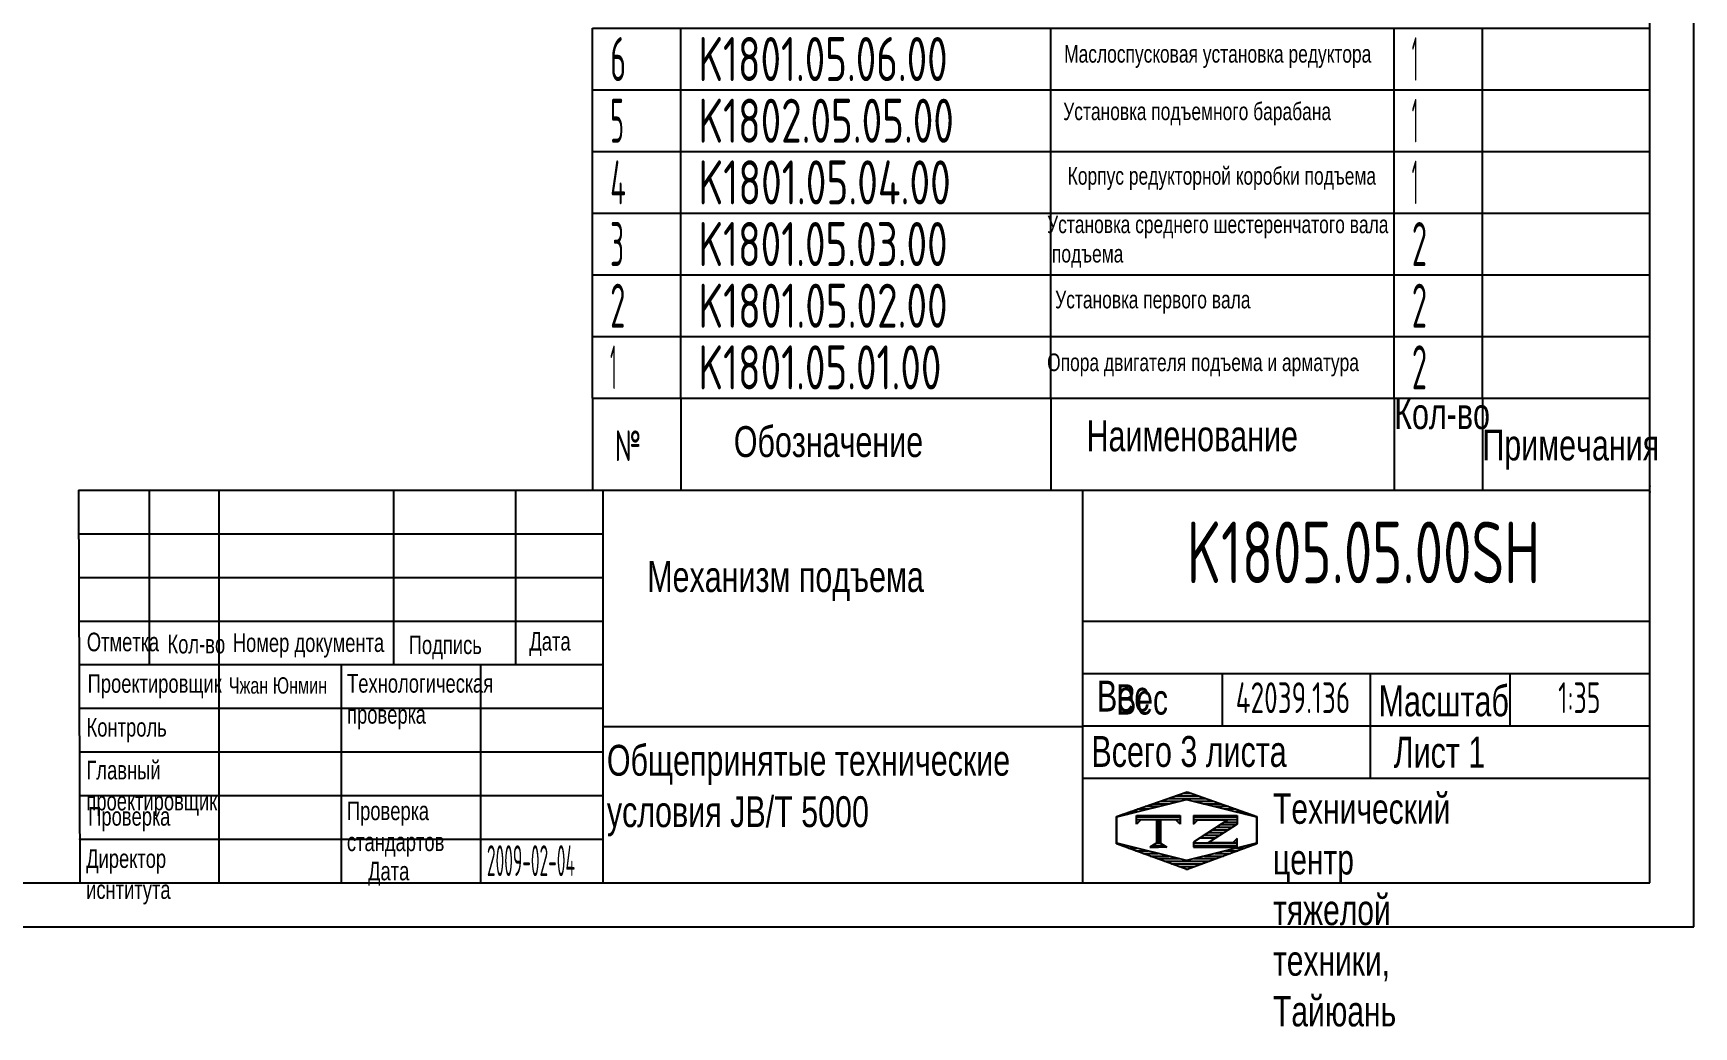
# Model space of a CAD drawing. Header units: millimetres. Extents: x 0 to 14700, y -398 to 10395.
# Drawn here: x 8102 to 14700, y -398 to 3550 of the extents above; entities that cross this region are included whole.
import ezdxf
from ezdxf.enums import TextEntityAlignment as Align

# ---------------------------------------------------------------- set-up
doc = ezdxf.new("R2010")
doc.units = ezdxf.units.MM
doc.header["$LTSCALE"] = 350
for name, color, linetype in [('01', 7, 'Continuous'), ('02', 1, 'Continuous'), ('11', 3, 'Continuous'), ('THICK', 7, 'Continuous')]:
    doc.layers.add(name, color=color, linetype=linetype)
doc.styles.get("Standard").update_dxf_attribs({"font": 'isocp', "width": 0.707, "bigfont": 'intecad.shx'})

# ---------------------------------------------------------------- blocks, each defined once
blk = doc.blocks.new('*U149')
at = {"layer": '01'}
for points in [[(415, 5), (415, 292)], [(25, 5), (415, 5)]]:
    blk.add_lwpolyline(points, dxfattribs=at)
at = {"layer": '02'}
for points in [[(420, 0), (420, 297)], [(0, 0), (420, 0)]]:
    blk.add_lwpolyline(points, dxfattribs=at)
blk = doc.blocks.new('*U151')
at = {"layer": '01'}
for p, q in [((0, -245), (0, 0)), ((4200, -245), (4200, 0))]:
    blk.add_line(p, q, dxfattribs=at)
at = {"layer": '02'}
for p, q in [((0, 0), (350, 0)), ((350, -245), (350, 0)), ((350, 0), (1820, 0)), ((1820, -245), (1820, 0)), ((1820, 0), (3185, 0)), ((3185, -245), (3185, 0)), ((3185, 0), (3535, 0)), ((3535, -245), (3535, 0)), ((3535, 0), (4200, 0))]:
    blk.add_line(p, q, dxfattribs=at)
blk = doc.blocks.new('*U152')
at = {"layer": '01'}
for p, q in [((0, -245), (0, 0)), ((4200, -245), (4200, 0))]:
    blk.add_line(p, q, dxfattribs=at)
at = {"layer": '02'}
for p, q in [((0, 0), (350, 0)), ((350, -245), (350, 0)), ((350, 0), (1820, 0)), ((1820, -245), (1820, 0)), ((1820, 0), (3185, 0)), ((3185, -245), (3185, 0)), ((3185, 0), (3535, 0)), ((3535, -245), (3535, 0)), ((3535, 0), (4200, 0))]:
    blk.add_line(p, q, dxfattribs=at)
blk = doc.blocks.new('*U153')
at = {"layer": '01'}
for p, q in [((0, -245), (0, 0)), ((4200, -245), (4200, 0))]:
    blk.add_line(p, q, dxfattribs=at)
at = {"layer": '02'}
for p, q in [((0, 0), (350, 0)), ((350, -245), (350, 0)), ((350, 0), (1820, 0)), ((1820, -245), (1820, 0)), ((1820, 0), (3185, 0)), ((3185, -245), (3185, 0)), ((3185, 0), (3535, 0)), ((3535, -245), (3535, 0)), ((3535, 0), (4200, 0))]:
    blk.add_line(p, q, dxfattribs=at)
blk = doc.blocks.new('*U154')
at = {"layer": '01'}
for p, q in [((0, -245), (0, 0)), ((4200, -245), (4200, 0))]:
    blk.add_line(p, q, dxfattribs=at)
at = {"layer": '02'}
for p, q in [((0, 0), (350, 0)), ((350, -245), (350, 0)), ((350, 0), (1820, 0)), ((1820, -245), (1820, 0)), ((1820, 0), (3185, 0)), ((3185, -245), (3185, 0)), ((3185, 0), (3535, 0)), ((3535, -245), (3535, 0)), ((3535, 0), (4200, 0))]:
    blk.add_line(p, q, dxfattribs=at)
blk = doc.blocks.new('*U155')
at = {"layer": '01'}
for p, q in [((0, -245), (0, 0)), ((4200, -245), (4200, 0))]:
    blk.add_line(p, q, dxfattribs=at)
at = {"layer": '02'}
for p, q in [((0, 0), (350, 0)), ((350, -245), (350, 0)), ((350, 0), (1820, 0)), ((1820, -245), (1820, 0)), ((1820, 0), (3185, 0)), ((3185, -245), (3185, 0)), ((3185, 0), (3535, 0)), ((3535, -245), (3535, 0)), ((3535, 0), (4200, 0))]:
    blk.add_line(p, q, dxfattribs=at)
blk = doc.blocks.new('*U156')
at = {"layer": '01'}
for p, q in [((0, -245), (0, 0)), ((4200, -245), (4200, 0))]:
    blk.add_line(p, q, dxfattribs=at)
at = {"layer": '02'}
for p, q in [((0, 0), (350, 0)), ((350, -245), (350, 0)), ((350, 0), (1820, 0)), ((1820, -245), (1820, 0)), ((1820, 0), (3185, 0)), ((3185, -245), (3185, 0)), ((3185, 0), (3535, 0)), ((3535, -245), (3535, 0)), ((3535, 0), (4200, 0))]:
    blk.add_line(p, q, dxfattribs=at)
blk = doc.blocks.new('*X175')
at = {"color": 0}
for p, q in [((127.06, 7.8), (132.06, 7.8)), ((127.06, 7.5), (132.06, 7.5)), ((127.06, 7.2), (127.32, 7.2)), ((128.77, 6), (130.57, 6)), ((129.23, 6.3), (131.04, 6.3)), ((129.7, 6.6), (131.51, 6.6)), ((130.16, 6.9), (131.98, 6.9)), ((130.62, 7.2), (132.06, 7.2)), ((127.84, 5.4), (129.64, 5.4)), ((128.3, 5.7), (130.1, 5.7))]:
    blk.add_line(p, q, dxfattribs=at)
blk = doc.blocks.new('*X176')
at = {"color": 0}
for p, q in [((127.06, 4.8), (132.06, 4.8)), ((127.06, 4.5), (132.06, 4.5)), ((131.84, 5.1), (132.06, 5.1))]:
    blk.add_line(p, q, dxfattribs=at)
blk = doc.blocks.new('*X174')
at = {"color": 0}
for p, q in [((122.34, 4.5), (123.72, 4.5)), ((122.82, 4.8), (123.24, 4.8))]:
    blk.add_line(p, q, dxfattribs=at)
blk = doc.blocks.new('*X173')
at = {"color": 0}
for p, q in [((120.53, 7.8), (125.53, 7.8)), ((120.53, 7.5), (125.53, 7.5)), ((120.53, 7.2), (120.79, 7.2)), ((125.27, 7.2), (125.53, 7.2))]:
    blk.add_line(p, q, dxfattribs=at)
blk = doc.blocks.new('*X172')
at = {"color": 0}
for p, q in [((123.24, 9.6), (125.52, 9.6)), ((124.1, 9.9), (128.52, 9.9)), ((124.97, 10.2), (127.67, 10.2)), ((125.83, 10.5), (126.82, 10.5)), ((127.02, 9.6), (129.37, 9.6)), ((118.22, 7.8), (118.32, 7.8)), ((118.94, 8.1), (119.52, 8.1)), ((119.8, 8.4), (120.72, 8.4)), ((120.66, 8.7), (121.92, 8.7)), ((121.52, 9), (123.12, 9)), ((122.38, 9.3), (124.32, 9.3)), ((128.22, 9.3), (130.22, 9.3)), ((129.42, 9), (131.07, 9)), ((130.62, 8.7), (131.92, 8.7)), ((131.82, 8.4), (132.77, 8.4)), ((133.02, 8.1), (133.62, 8.1)), ((134.22, 7.8), (134.32, 7.8)), ((118.22, 7.5), (118.27, 7.5)), ((118.22, 7.2), (118.27, 7.2)), ((118.22, 6.9), (118.27, 6.9)), ((118.22, 6.6), (118.27, 6.6)), ((118.22, 6.3), (118.27, 6.3)), ((118.22, 6), (118.27, 6)), ((134.27, 7.5), (134.32, 7.5)), ((134.27, 7.2), (134.32, 7.2)), ((134.27, 6.9), (134.32, 6.9)), ((134.27, 6.6), (134.32, 6.6)), ((134.27, 6.3), (134.32, 6.3)), ((134.27, 6), (134.32, 6)), ((118.22, 5.7), (118.27, 5.7)), ((118.22, 5.4), (118.27, 5.4)), ((118.22, 5.1), (118.27, 5.1)), ((118.22, 4.8), (118.27, 4.8)), ((118.79, 4.5), (119.42, 4.5)), ((119.61, 4.2), (120.62, 4.2)), ((120.43, 3.9), (121.82, 3.9)), ((130.72, 3.9), (132.14, 3.9)), ((131.92, 4.2), (132.95, 4.2)), ((133.12, 4.5), (133.76, 4.5)), ((134.27, 5.7), (134.32, 5.7)), ((134.27, 5.4), (134.32, 5.4)), ((134.27, 5.1), (134.32, 5.1)), ((134.27, 4.8), (134.32, 4.8)), ((121.26, 3.6), (123.02, 3.6)), ((122.08, 3.3), (124.22, 3.3)), ((122.91, 3), (125.42, 3)), ((123.73, 2.7), (128.89, 2.7)), ((124.55, 2.4), (128.07, 2.4)), ((125.38, 2.1), (127.26, 2.1)), ((127.12, 3), (129.7, 3)), ((128.32, 3.3), (130.51, 3.3)), ((129.52, 3.6), (131.32, 3.6)), ((126.2, 1.8), (126.45, 1.8))]:
    blk.add_line(p, q, dxfattribs=at)

msp = doc.modelspace()

# ---------------------------------------------------------------- linework, layer by layer
at = {"layer": '01'}
for p, q in [((10325, 2100), (14525, 2100)), ((10325, 2100), (10325, 1734.46)), ((10675, 2100), (10675, 1734.46)), ((12145, 2100), (12145, 1734.46)), ((13510, 2100), (13510, 1734.46)), ((13860, 2100), (13860, 1734.46))]:
    msp.add_line(p, q, dxfattribs=at)
for p in [(14525, 1750), (14525, 1727.37), (14525, 1726.75)]:
    msp.add_point(p, dxfattribs=at)
at = {"layer": 'THICK'}
for p, q in [((8282.42, 1734.46), (8287.15, 175)), ((8282.42, 1734.46), (14525, 1734.46)), ((8564.3, 1733.71), (8564.3, 1734.46)), ((8564.39, 1041.37), (8564.39, 1734.46)), ((8841.62, 175), (8841.62, 1734.46)), ((9534.72, 1041.37), (9534.72, 1734.46)), ((10019.89, 1041.37), (10019.89, 1734.46)), ((10366.43, 175), (10366.43, 1734.46)), ((12272.44, 175), (12272.44, 1734.46)), ((14525, 175), (14525, 1734.46)), ((8287.15, 1214.64), (10366.43, 1214.64)), ((12272.44, 1214.64), (14525, 1214.64)), ((8287.15, 1041.37), (10366.43, 1041.37)), ((9326.79, 175), (9326.79, 1041.37)), ((9881.27, 175), (9881.27, 1041.37)), ((12272.44, 1006.71), (14525, 1006.71)), ((12826.92, 798.79), (12826.92, 1006.71)), ((13416.05, 590.86), (13416.05, 1006.71)), ((13970.52, 798.79), (13970.52, 1006.71)), ((10366.43, 795.78), (12272.44, 795.78)), ((12272.44, 798.79), (14525, 798.79)), ((12272.44, 590.86), (14525, 590.86)), ((8287.15, 175), (14525, 175))]:
    msp.add_line(p, q, dxfattribs=at)
at = {"layer": 'THICK', "color": 3}
for p, q in [((8287.15, 1561.19), (10366.43, 1561.19)), ((8287.15, 1387.92), (10366.43, 1387.92)), ((8287.15, 868.09), (10366.43, 868.09)), ((8287.15, 694.82), (10366.43, 694.82)), ((12405.94, 438.59), (12686.81, 536.42)), ((12686.81, 536.42), (12964.04, 438.59)), ((8287.15, 521.55), (10366.43, 521.55)), ((12407.76, 436.38), (12685, 505.69)), ((12685, 505.69), (12962.23, 436.38)), ((12405.94, 329.64), (12405.94, 438.59)), ((12407.76, 332.42), (12407.76, 436.38)), ((12486.04, 407.16), (12486.04, 441.82)), ((12486.04, 441.82), (12659.32, 441.82)), ((12503.37, 424.49), (12486.04, 407.16)), ((12641.99, 424.49), (12503.37, 424.49)), ((12565.1, 424.66), (12565.1, 329.61)), ((12572.68, 424.66), (12572.68, 329.61)), ((12581.34, 424.66), (12581.34, 329.61)), ((12659.32, 407.16), (12641.99, 424.49)), ((12659.32, 441.82), (12659.32, 407.16)), ((12712.38, 441.82), (12712.38, 407.16)), ((12712.38, 441.82), (12885.65, 441.82)), ((12712.38, 407.16), (12729.7, 424.49)), ((12848.83, 424.49), (12712.38, 336.21)), ((12729.7, 424.49), (12848.83, 424.49)), ((12885.65, 407.49), (12796.87, 350.68)), ((12885.65, 441.82), (12885.65, 407.16)), ((12962.23, 436.38), (12962.23, 332.42)), ((12964.04, 438.59), (12964.04, 329.64)), ((8287.15, 348.27), (10366.43, 348.27)), ((12685, 263.11), (12407.76, 332.42)), ((12572.68, 337.53), (12539.11, 316.4)), ((12572.68, 337.53), (12606.25, 316.4)), ((12962.23, 332.42), (12685, 263.11)), ((12712.38, 336.21), (12712.38, 316.4)), ((12796.87, 350.68), (12770.39, 333.73)), ((12868.32, 333.73), (12770.39, 333.73)), ((12885.65, 351.06), (12868.32, 333.73)), ((12885.65, 316.4), (12885.65, 351.06)), ((12686.81, 227.36), (12405.94, 329.64)), ((12539.11, 316.4), (12572.68, 316.4)), ((12606.25, 316.4), (12572.68, 316.4)), ((12964.04, 329.64), (12686.81, 227.36)), ((12712.38, 316.4), (12885.65, 316.4))]:
    msp.add_line(p, q, dxfattribs=at)
for p in [(8287.15, 348.27), (8287.15, 175)]:
    msp.add_point(p, dxfattribs=at)

# ---------------------------------------------------------------- block references
at = {"layer": '01', "xscale": 35, "yscale": 35, "zscale": 35}
msp.add_blockref('*U149', (0, 0), dxfattribs=at)
at = {"layer": '01'}
for name, p in [('*U156', (10325, 3570)), ('*U155', (10325, 3325)), ('*U154', (10325, 3080)), ('*U153', (10325, 2835)), ('*U152', (10325, 2590)), ('*U151', (10325, 2345))]:
    msp.add_blockref(name, p, dxfattribs=at)
at = {"layer": 'THICK', "color": 3, "xscale": 34.65472863241359, "yscale": 34.65472863240757, "zscale": 34.65472863240772}
for name in ['*X172', '*X173', '*X175', '*X174', '*X176']:
    msp.add_blockref(name, (8309.07, 166.53), dxfattribs=at)

# ---------------------------------------------------------------- texts
at = {"layer": '01', "attachment_point": 1}
for s, insert, char_height in [('{\\fArial|b0|i0|c204|p34;\\C3;Маслоспусковая установка редуктора}', (12198.29, 3503.35), 70), ('{\\fArial|b0|i0|c204|p34;\\C3;Установка подъемного барабана}', (12194.71, 3274.94), 70), ('{\\fArial|b0|i0|c204|p34;\\C3;Корпус редукторной коробки подъема}', (12212.55, 3018.47), 70), ('{\\fArial|b0|i0|c204|p34;\\C3;Установка среднего шестеренчатого вала\\P подъема}', (12130.7, 2825.88), 70), ('{\\fArial|b0|i0|c204|p34;\\C3;Установка первого вала}', (12162.75, 2527.04), 70), ('{\\fArial|b0|i0|c204|p34;\\C3;Опора двигателя подъема и арматура}', (12130.78, 2277.73), 70), ('{\\fArial|b0|i0|c204|p34;Кол-во}', (13510, 2100), 122.5), ('{\\fArial|b0|i0|c204|p34;Обозначение}', (10885.99, 1988.96), 122.5), ('{\\fArial|b0|i0|c204|p34;Наименование}', (12287.32, 2011.72), 122.5), ('{\\Fisocp,intecad|c204;№}', (10413.19, 1971.88), 122.5), ('{\\fArial|b0|i0|c204|p34;Примечания}', (13860, 1975.41), 122.5), ('{\\fArial|b0|i0|c204|p34;\\C3;Механизм подъема}', (10541.94, 1452.66), 122.5), ('{\\fArial|b0|i0|c204|p34;Отметка}', (8315.45, 1168.47), 73.8927), ('{\\fArial|b0|i0|c204|p34;Кол-во}', (8635.9, 1159.97), 73.8927), ('{\\fArial|b0|i0|c204|p34;Номер документа}', (8895.47, 1165.66), 73.8927), ('{\\fArial|b0|i0|c204|p34;Подпись}', (9594.41, 1157.14), 73.8927), ('{\\fArial|b0|i0|c204|p34;Дата}', (10073.67, 1171.31), 73.8927), ('{\\fArial|b0|i0|c204|p34;Проектировщик}', (8318.7, 1003.42), 73.8927), ('{\\fArial|b0|i0|c204|p34;\\C3;Чжан Юнмин}', (8879.44, 991.24), 65), ('{\\fArial|b0|i0|c204|p34;Технологическая\\Pпроверка}', (9349.49, 1003.97), 73.8927), ('{\\fArial|b0|i0|c204|p34;Вес}', (12328.77, 977.54), 122.5), ('{\\fArial|b0|i0|c204|p34;Вес}', (12405.55, 963.68), 120.6913), ('{\\fArial|b0|i0|c204|p34;Масштаб}', (13447.8, 958.7), 122.5), ('{\\fArial|b0|i0|c204|p34;Контроль}', (8314.46, 829.37), 73.8927), ('{\\fArial|b0|i0|c204|p34;Общепринятые технические\\Pусловия \\fArial|b0|i0|c0|p34;JB/T 5000}', (10381.68, 722.67), 122.5), ('{\\fArial|b0|i0|c204|p34;Всего 3 листа}', (12306.77, 757.7), 122.5), ('{\\fArial|b0|i0|c204|p34;Лист 1}', (13507.53, 754.56), 122.5), ('{\\fArial|b0|i0|c204|p34;Главный\\Pпроектировщик}', (8313.8, 659.29), 73.8927), ('{\\fArial|b0|i0|c204|p34;Проверка}', (8321.02, 475.52), 73.8927), ('{\\fArial|b0|i0|c204|p34;Проверка\\Pстандартов}', (9348.78, 497.47), 73.8927), ('{\\fArial|b0|i0|c204|p34;Директор\\Pиснтитута}', (8312.66, 307.63), 73.8927), ('{\\fArial|b0|i0|c204|p34;Дата}', (9432.74, 258.24), 73.8927)]:
    msp.add_mtext(s, dxfattribs=dict(at, insert=insert, char_height=char_height))
at = {"layer": '01', "insert": (13028.41, 529.61), "char_height": 120.6913, "width": 5.6717, "attachment_point": 1}
msp.add_mtext('{\\fArial|b0|i0|c204|p34;Технический центр\\Pтяжелой техники, Тайюань}', dxfattribs=at)
at = {"layer": '11'}
for s, height, width, p, p2 in [('6', 175, 0.600695, (10395, 3360), (10458.03, 3360)), ('K1801.05.06.00', 175, 0.693997, (10745, 3360), (11735.52, 3360)), ('1', 175, 0.404, (13580, 3360), (13604.75, 3360)), ('5', 175, 0.527686, (10395, 3115), (10449.61, 3115)), ('K1802.05.05.00', 175, 0.694308, (10745, 3115), (11760.26, 3115)), ('1', 175, 0.404, (13580, 3115), (13604.75, 3115)), ('4', 175, 0.543846, (10395, 2870), (10456.86, 2870)), ('K1801.05.04.00', 175, 0.694154, (10745, 2870), (11747.89, 2870)), ('1', 175, 0.404, (13580, 2870), (13604.75, 2870)), ('3', 175, 0.527686, (10395, 2625), (10449.61, 2625)), ('K1801.05.03.00', 175, 0.693997, (10745, 2625), (11735.52, 2625)), ('2', 175, 0.562593, (13580, 2625), (13640.06, 2625)), ('2', 175, 0.562593, (10395, 2380), (10455.06, 2380)), ('K1801.05.02.00', 175, 0.693997, (10745, 2380), (11735.52, 2380)), ('2', 175, 0.562593, (13580, 2380), (13640.06, 2380)), ('1', 175, 0.404, (10395, 2135), (10419.75, 2135)), ('K1801.05.01.00', 175, 0.69367, (10745, 2135), (11710.77, 2135)), ('2', 175, 0.562593, (13580, 2135), (13640.06, 2135)), ('K1805.05.00SH', 245, 0.694153, (12685.55, 1365), (14089.45, 1365)), ('42039.136', 122.5, 0.651275, (12880, 848.75), (13335, 848.75)), ('1:35', 122.5, 0.656293, (14160.93, 848.75), (14329.07, 848.75)), ('2009-02-04', 122.5, 0.410893, (9905, 201.25), (10255, 201.25))]:
    msp.add_text(s, height=height, dxfattribs=dict(at, width=width)).set_placement(p, p2, align=Align.FIT)

doc.saveas('drawing.dxf')
